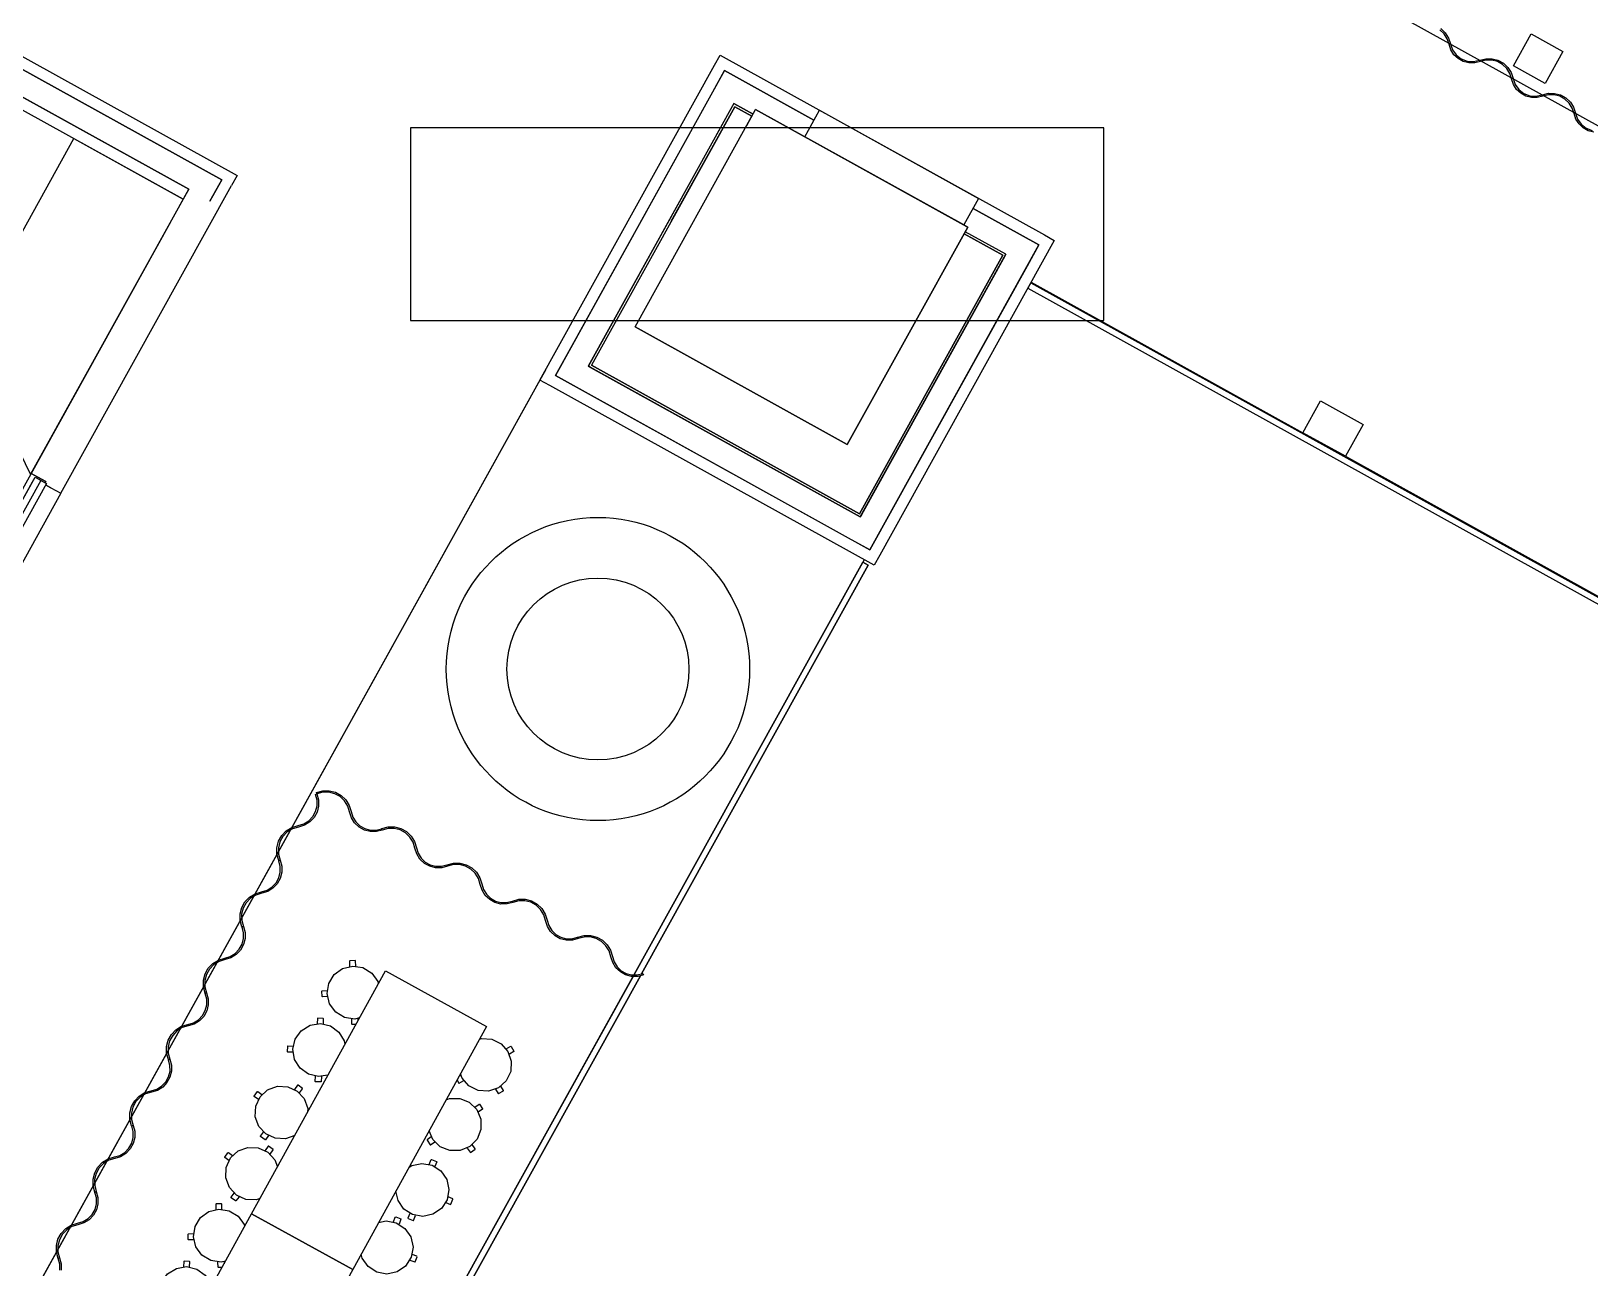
# Model space of a CAD drawing. Header units: metres. Extents: x 3.2 to 22.3, y 0.7 to 22.8.
# Drawn here: x 10.115 to 14.162, y 11.89 to 15.101 of the extents above; entities that cross this region are included whole.
import ezdxf

# ---------------------------------------------------------------- set-up
doc = ezdxf.new("R2010")
doc.units = ezdxf.units.M
for name, color, linetype in [('ARREDI', 9, 'Continuous'), ('PARETI_STRUTTURE', 7, 'Continuous'), ('WAYFINDING_RIQUADRI', 7, 'Continuous')]:
    doc.layers.add(name, color=color, linetype=linetype)

msp = doc.modelspace()

# ---------------------------------------------------------------- linework, layer by layer
at = {"layer": 'ARREDI'}
for points in [[(13.7752, 15.108), (13.7868, 15.0971), (13.7954, 15.0836), (13.8003, 15.0683), (13.8057, 15.0528), (13.8152, 15.0395), (13.8282, 15.0295), (13.8435, 15.0236), (13.8598, 15.0223), (13.8758, 15.0258), (13.8777, 15.0223), (13.863, 15.0187), (13.848, 15.0188), (13.8334, 15.0227), (13.8203, 15.03), (13.8093, 15.0403), (13.8012, 15.053), (13.7965, 15.0673), (13.7919, 15.0816), (13.7839, 15.0944), (13.7729, 15.1048)], [(14.1726, 14.8389), (14.158, 14.8427), (14.1448, 14.8501), (14.1339, 14.8604), (14.1258, 14.873), (14.1211, 14.8873), (14.1165, 14.9017), (14.1085, 14.9145), (14.0975, 14.9249), (14.0843, 14.9322), (14.0697, 14.936), (14.0546, 14.9361), (14.0399, 14.9323), (14.0388, 14.9361), (14.0543, 14.94), (14.0703, 14.9399), (14.0858, 14.9359), (14.0997, 14.9281), (14.1114, 14.9171), (14.1199, 14.9036), (14.1248, 14.8884), (14.1302, 14.8729), (14.1398, 14.8596), (14.1528, 14.8496), (14.168, 14.8437)], [(11.9733, 14.8565), (11.9962, 14.8978), (12.5437, 14.5943)], [(12.5472, 14.5924), (11.9962, 14.8978)], [(12.2341, 14.0276), (12.5472, 14.5924)], [(12.7106, 14.4478), (12.7029, 14.434)], [(12.7106, 14.4478), (15.4742, 12.9158), (12.7106, 14.4478), (12.7029, 14.434), (15.4665, 12.9021)], [(12.703, 14.434), (15.4665, 12.9021)], [(11.6831, 14.3331), (12.2341, 14.0276)], [(10.1402, 13.9346), (9.8195, 13.356)], [(12.2744, 13.7225), (10.1904, 9.9631)], [(10.1904, 9.9631), (12.2744, 13.7225), (12.2882, 13.7148)], [(12.2882, 13.7148), (12.2744, 13.7225)], [(10.884, 12.6018), (10.8882, 12.6284), (10.9023, 12.6513), (10.9241, 12.6671), (10.9502, 12.6734), (10.9768, 12.6692), (10.9997, 12.6551), (11.0155, 12.6334), (11.0167, 12.6282)], [(10.9426, 12.6868), (10.9418, 12.686)], [(10.9418, 12.686), (10.9423, 12.6726)], [(10.9567, 12.6874), (10.9426, 12.6868)], [(10.9576, 12.6866), (10.9567, 12.6874)], [(10.9581, 12.6732), (10.9576, 12.6866)], [(10.87, 12.6084), (10.8708, 12.6092)], [(10.8706, 12.5942), (10.87, 12.6084)], [(10.8714, 12.5935), (10.8706, 12.5942)], [(10.8708, 12.6092), (10.8842, 12.6097)], [(10.8848, 12.594), (10.8714, 12.5935)], [(10.9673, 12.5385), (10.9556, 12.5357), (10.929, 12.5399), (10.9061, 12.5539), (10.8903, 12.5757), (10.884, 12.6018)], [(10.7949, 12.4576), (10.8011, 12.4837), (10.8168, 12.5055), (10.8396, 12.5197), (10.8662, 12.524), (10.8924, 12.5178), (10.9142, 12.5021), (10.9283, 12.4792), (10.9298, 12.4702)], [(10.8588, 12.5372), (10.8583, 12.5238)], [(10.8596, 12.538), (10.8588, 12.5372)], [(10.8737, 12.5375), (10.8596, 12.538)], [(10.8745, 12.5367), (10.8737, 12.5375)], [(10.874, 12.5233), (10.8745, 12.5367)], [(10.9482, 12.5224), (10.9477, 12.5358)], [(10.949, 12.5217), (10.9482, 12.5224)], [(10.9583, 12.522), (10.949, 12.5217)], [(10.9634, 12.5364), (10.9636, 12.5317)], [(10.7809, 12.451), (10.7814, 12.4651)], [(10.7814, 12.4651), (10.7822, 12.4659)], [(10.7822, 12.4659), (10.7956, 12.4654)], [(11.2796, 12.4836), (11.2846, 12.4853), (11.3114, 12.4836), (11.3355, 12.4718), (11.3533, 12.4516), (11.362, 12.4262), (11.3603, 12.3994), (11.3485, 12.3752), (11.3283, 12.3575)], [(11.349, 12.4582), (11.3606, 12.4649)], [(11.3606, 12.465), (11.3616, 12.4647)], [(11.3617, 12.4647), (11.3688, 12.4524)], [(10.7817, 12.4501), (10.7809, 12.451)], [(10.7951, 12.4497), (10.7817, 12.4501)], [(10.8858, 12.3902), (10.8613, 12.3863), (10.8352, 12.3924), (10.8134, 12.4081), (10.7992, 12.431), (10.7949, 12.4575)], [(11.3685, 12.4513), (11.3569, 12.4446)], [(11.3688, 12.4524), (11.3685, 12.4513)], [(10.853, 12.3736), (10.8535, 12.387)], [(10.8692, 12.3864), (10.8687, 12.373)], [(11.2306, 12.3895), (11.2265, 12.3871)], [(11.3283, 12.3575), (11.3029, 12.3487), (11.2761, 12.3504), (11.2519, 12.3623), (11.2341, 12.3824), (11.2302, 12.3939)], [(10.6943, 12.3359), (10.7027, 12.3473)], [(10.7027, 12.3473), (10.7038, 12.3475)], [(10.7038, 12.3475), (10.7146, 12.3396)], [(10.7096, 12.3335), (10.7294, 12.3518), (10.7546, 12.3611), (10.7815, 12.36), (10.8059, 12.3487), (10.8241, 12.329), (10.8334, 12.3038), (10.8331, 12.2944)], [(10.8071, 12.3638), (10.7992, 12.353)], [(10.8082, 12.364), (10.8071, 12.3639)], [(10.8197, 12.3557), (10.8082, 12.364)], [(10.812, 12.3437), (10.8199, 12.3546)], [(10.8199, 12.3546), (10.8197, 12.3557)], [(10.8538, 12.3728), (10.853, 12.3736)], [(10.8679, 12.3723), (10.8538, 12.3728)], [(10.8687, 12.373), (10.8679, 12.3723)], [(11.2212, 12.3774), (11.2258, 12.3694)], [(11.2258, 12.3694), (11.2269, 12.3691)], [(11.2269, 12.3691), (11.2385, 12.3758)], [(11.3213, 12.3539), (11.328, 12.3423)], [(11.328, 12.3423), (11.3291, 12.342)], [(11.3291, 12.342), (11.3414, 12.3491)], [(11.3416, 12.3502), (11.3349, 12.3618)], [(11.3414, 12.3491), (11.3416, 12.3502)], [(10.6945, 12.3348), (10.6943, 12.3359)], [(10.7054, 12.3269), (10.6945, 12.3348)], [(10.7996, 12.2336), (10.7761, 12.2249), (10.7493, 12.226), (10.7249, 12.2373), (10.7066, 12.257), (10.6973, 12.2822), (10.6984, 12.3091), (10.7096, 12.3335)], [(11.1927, 12.3256), (11.2011, 12.3292), (11.228, 12.3295), (11.2529, 12.3195), (11.2721, 12.3007), (11.2827, 12.276), (11.283, 12.2491), (11.273, 12.2241), (11.2542, 12.2049)], [(11.2673, 12.3069), (11.2784, 12.3145)], [(11.2873, 12.3015), (11.2762, 12.2939)], [(11.2784, 12.3145), (11.2795, 12.3143)], [(11.2795, 12.3143), (11.2875, 12.3026)], [(11.2875, 12.3026), (11.2873, 12.3015)], [(10.7109, 12.2314), (10.7187, 12.2423)], [(10.711, 12.2303), (10.7109, 12.2314)], [(10.7225, 12.222), (10.711, 12.2303)], [(10.7236, 12.2222), (10.7225, 12.222)], [(10.7315, 12.233), (10.7236, 12.2222)], [(11.1433, 12.222), (11.1431, 12.2209)], [(11.1431, 12.2209), (11.1511, 12.2092)], [(11.1543, 12.2296), (11.1433, 12.222)], [(11.2542, 12.2049), (11.2295, 12.1943), (11.2026, 12.1941), (11.1776, 12.2041), (11.1584, 12.2229), (11.1487, 12.2456)], [(10.618, 12.1772), (10.6263, 12.1887)], [(10.6263, 12.1887), (10.6274, 12.1889)], [(10.6274, 12.1889), (10.6382, 12.181)], [(10.6332, 12.1749), (10.653, 12.1931), (10.6782, 12.2024), (10.7051, 12.2013), (10.7295, 12.1901), (10.7477, 12.1703), (10.7546, 12.1517)], [(10.7307, 12.2052), (10.7229, 12.1943)], [(10.7318, 12.2054), (10.7307, 12.2052)], [(10.7433, 12.197), (10.7318, 12.2054)], [(10.7356, 12.1851), (10.7435, 12.1959)], [(10.7435, 12.1959), (10.7433, 12.197)], [(11.1511, 12.2092), (11.1522, 12.209)], [(11.1522, 12.209), (11.1632, 12.2166)], [(11.2474, 12.2008), (11.255, 12.1898)], [(11.255, 12.1898), (11.2561, 12.1896)], [(11.2561, 12.1896), (11.2678, 12.1976)], [(11.268, 12.1987), (11.2604, 12.2097)], [(11.2678, 12.1976), (11.268, 12.1987)], [(10.6181, 12.1761), (10.6179, 12.1772)], [(10.629, 12.1682), (10.6181, 12.1761)], [(10.7096, 12.0699), (10.6997, 12.0663), (10.6729, 12.0673), (10.6485, 12.0786), (10.6302, 12.0984), (10.6209, 12.1236), (10.622, 12.1504), (10.6332, 12.1749)], [(11.0959, 12.1498), (11.1037, 12.1551), (11.1299, 12.1608), (11.1564, 12.1559), (11.179, 12.1413), (11.1943, 12.1192), (11.1999, 12.0929), (11.1951, 12.0665)], [(11.1489, 12.1584), (11.1539, 12.1709)], [(11.1539, 12.1709), (11.1549, 12.1713)], [(11.1549, 12.1713), (11.1681, 12.1661)], [(11.1685, 12.1651), (11.1636, 12.1526)], [(11.1681, 12.1661), (11.1685, 12.1651)], [(10.6345, 12.0728), (10.6424, 12.0836)], [(10.6346, 12.0717), (10.6345, 12.0728)], [(10.6461, 12.0633), (10.6346, 12.0717)], [(10.6472, 12.0635), (10.6461, 12.0633)], [(10.6551, 12.0743), (10.6472, 12.0635)], [(11.1951, 12.0665), (11.1805, 12.0439), (11.1584, 12.0286), (11.1321, 12.023), (11.1056, 12.0278), (11.083, 12.0424), (11.0678, 12.0645), (11.0625, 12.089)], [(11.1918, 12.0593), (11.2042, 12.0544)], [(11.21, 12.069), (11.1976, 12.074)], [(11.2053, 12.0548), (11.2105, 12.068)], [(11.2105, 12.068), (11.21, 12.069)], [(10.5368, 11.9705), (10.541, 11.9971), (10.555, 12.02), (10.5768, 12.0358), (10.6029, 12.042), (10.6295, 12.0378), (10.6524, 12.0238), (10.6682, 12.002), (10.6694, 11.9969)], [(10.5953, 12.0555), (10.5945, 12.0547)], [(10.5945, 12.0547), (10.5951, 12.0413)], [(10.6095, 12.0561), (10.5953, 12.0555)], [(10.6103, 12.0553), (10.6095, 12.056)], [(10.6108, 12.0419), (10.6103, 12.0553)], [(11.0558, 12.0089), (11.0608, 12.0214)], [(11.0608, 12.0214), (11.0618, 12.0218)], [(11.0618, 12.0219), (11.075, 12.0166)], [(11.0985, 12.0311), (11.0935, 12.0187)], [(11.0935, 12.0187), (11.094, 12.0176)], [(11.1082, 12.0128), (11.1131, 12.0253)], [(11.2042, 12.0544), (11.2053, 12.0548)], [(10.5227, 11.977), (10.5235, 11.9779)], [(10.5235, 11.9779), (10.5369, 11.9784)], [(11.0175, 12.0071), (11.0368, 12.0113), (11.0633, 12.0065), (11.0859, 11.9919), (11.1012, 11.9698), (11.1068, 11.9435), (11.102, 11.917)], [(11.0754, 12.0156), (11.0705, 12.0031)], [(11.075, 12.0166), (11.0754, 12.0156)], [(11.094, 12.0176), (11.1072, 12.0124)], [(11.1072, 12.0124), (11.1082, 12.0129)], [(10.5233, 11.9629), (10.5227, 11.977)], [(10.5241, 11.9621), (10.5233, 11.9629)], [(10.5375, 11.9627), (10.5241, 11.9621)], [(10.6201, 11.9072), (10.6083, 11.9043), (10.5817, 11.9085), (10.5588, 11.9226), (10.543, 11.9444), (10.5368, 11.9705)], [(10.1895, 11.8839), (10.1895, 11.8989), (10.1856, 11.9135), (10.1891, 11.9153), (10.1933, 11.8998), (10.1935, 11.8837)], [(10.5115, 11.9059), (10.511, 11.8925)], [(10.5123, 11.9066), (10.5115, 11.9059)], [(10.5265, 11.9061), (10.5123, 11.9066)], [(10.5272, 11.9053), (10.5265, 11.9061)], [(10.5267, 11.8919), (10.5272, 11.9053)], [(10.6009, 11.8911), (10.6004, 11.9045)], [(10.6161, 11.9051), (10.6163, 11.9004)], [(11.102, 11.917), (11.0874, 11.8944), (11.0653, 11.8792), (11.039, 11.8735), (11.0125, 11.8783), (10.99, 11.8929), (10.9747, 11.9151), (10.9725, 11.9253)], [(11.0987, 11.9099), (11.1111, 11.9049)], [(11.1169, 11.9196), (11.1045, 11.9245)], [(11.1111, 11.9049), (11.1122, 11.9054)], [(11.1122, 11.9054), (11.1174, 11.9185)], [(11.1174, 11.9185), (11.1169, 11.9196)], [(10.4476, 11.8262), (10.4538, 11.8524), (10.4695, 11.8742), (10.4924, 11.8883), (10.5189, 11.8927), (10.5451, 11.8865), (10.5669, 11.8708), (10.581, 11.8479), (10.5825, 11.8389)], [(10.6017, 11.8903), (10.6009, 11.8911)], [(10.611, 11.8907), (10.6017, 11.8903)]]:
    msp.add_lwpolyline(points, dxfattribs=at)
for points in [[(13.9588, 14.9773), (13.9542, 14.9917), (13.9462, 15.0045), (13.9352, 15.0149), (13.922, 15.0222), (13.9074, 15.026), (13.8923, 15.026), (13.8777, 15.0223), (13.8765, 15.026), (13.892, 15.0299), (13.908, 15.0298), (13.9235, 15.0258), (13.9375, 15.0181), (13.9491, 15.0071), (13.9576, 14.9936), (13.9626, 14.9784), (13.9679, 14.9629), (13.9775, 14.9496), (13.9905, 14.9396), (14.0058, 14.9337), (14.0221, 14.9324), (14.0381, 14.9358), (14.0399, 14.9323), (14.0253, 14.9287), (14.0103, 14.9289), (13.9957, 14.9327), (13.9826, 14.94), (13.9716, 14.9503), (13.9635, 14.963)], [(11.9962, 14.8978), (12.5472, 14.5924), (12.2341, 14.0276), (11.6831, 14.3331)], [(11.6831, 14.3331), (11.9962, 14.8978), (12.5472, 14.5924), (12.2341, 14.0276)], [(12.1236, 14.8272), (12.1618, 14.8961), (12.575, 14.667), (12.5369, 14.5981)], [(10.1138, 13.9506), (9.9402, 14.3066), (10.226, 14.8223), (10.5098, 14.665)], [(9.8049, 13.3641), (10.1256, 13.9427), (10.1549, 13.9265), (9.8342, 13.3479)], [(12.2882, 13.7148), (11.6996, 12.653)], [(10.8096, 13.0345), (10.7941, 13.03), (10.7803, 13.0216), (10.7691, 13.0099), (10.7613, 12.9958), (10.7573, 12.9802), (10.7575, 12.964), (10.7618, 12.9485), (10.7581, 12.9473), (10.7536, 12.9638), (10.7535, 12.9808), (10.7577, 12.9974), (10.766, 13.0123), (10.7778, 13.0246), (10.7924, 13.0335), (10.8087, 13.0384), (10.8232, 13.0427), (10.836, 13.0505), (10.8465, 13.0614), (10.8539, 13.0746), (10.8577, 13.0892), (10.8576, 13.1042), (10.8538, 13.1188), (10.8573, 13.1206), (10.8615, 13.1051), (10.8616, 13.089), (10.8576, 13.0734), (10.8498, 13.0593), (10.8387, 13.0476), (10.825, 13.0392)], [(10.9421, 13.0736), (10.9375, 13.0888), (10.9292, 13.1024), (10.9177, 13.1133), (10.9038, 13.121), (10.8885, 13.1249), (10.8726, 13.1248), (10.8573, 13.1206), (10.8561, 13.1244), (10.8723, 13.1287), (10.8891, 13.1288), (10.9054, 13.1246), (10.9201, 13.1165), (10.9322, 13.1049), (10.941, 13.0906), (10.9459, 13.0745), (10.9502, 13.0604), (10.958, 13.0477), (10.9687, 13.0375), (10.9816, 13.0302), (10.9959, 13.0265), (11.0107, 13.0264), (11.0251, 13.0301), (11.0269, 13.0266), (11.0116, 13.0226), (10.9958, 13.0225), (10.9804, 13.0265), (10.9666, 13.0341), (10.9551, 13.0451), (10.9468, 13.0585)], [(11.1117, 12.9796), (11.1071, 12.9948), (11.0988, 13.0083), (11.0873, 13.0193), (11.0735, 13.027), (11.0581, 13.0309), (11.0422, 13.0308), (11.0269, 13.0266), (11.0257, 13.0304), (11.042, 13.0347), (11.0587, 13.0348), (11.075, 13.0306), (11.0897, 13.0225), (11.1018, 13.0109), (11.1106, 12.9966), (11.1155, 12.9805), (11.1198, 12.9663), (11.1276, 12.9537), (11.1383, 12.9435), (11.1512, 12.9362), (11.1655, 12.9324), (11.1803, 12.9324), (11.1947, 12.9361), (11.1965, 12.9326), (11.1812, 12.9286), (11.1654, 12.9285), (11.15, 12.9325), (11.1362, 12.9401), (11.1247, 12.951), (11.1164, 12.9645)], [(10.7141, 12.8624), (10.6986, 12.8578), (10.6848, 12.8494), (10.6737, 12.8377), (10.6658, 12.8236), (10.6619, 12.808), (10.6621, 12.7918), (10.6664, 12.7763), (10.6626, 12.7751), (10.6581, 12.7916), (10.658, 12.8087), (10.6622, 12.8252), (10.6705, 12.8401), (10.6823, 12.8524), (10.6969, 12.8613), (10.7133, 12.8662), (10.7277, 12.8705), (10.7406, 12.8784), (10.7511, 12.8892), (10.7584, 12.9024), (10.7622, 12.917), (10.7622, 12.9321), (10.7583, 12.9466), (10.7618, 12.9485), (10.766, 12.9329), (10.7662, 12.9168), (10.7622, 12.9012), (10.7544, 12.8871), (10.7432, 12.8755), (10.7295, 12.867)], [(11.2813, 12.8856), (11.2767, 12.9008), (11.2684, 12.9143), (11.2569, 12.9253), (11.2431, 12.933), (11.2277, 12.9369), (11.2118, 12.9368), (11.1965, 12.9326), (11.1953, 12.9364), (11.2116, 12.9407), (11.2283, 12.9408), (11.2446, 12.9366), (11.2593, 12.9284), (11.2714, 12.9168), (11.2802, 12.9026), (11.2851, 12.8865), (11.2894, 12.8723), (11.2972, 12.8597), (11.3079, 12.8494), (11.3208, 12.8422), (11.3351, 12.8384), (11.3499, 12.8384), (11.3643, 12.8421), (11.3661, 12.8386), (11.3508, 12.8346), (11.335, 12.8345), (11.3196, 12.8384), (11.3058, 12.8461), (11.2943, 12.857), (11.286, 12.8705)], [(11.4509, 12.7916), (11.4463, 12.8068), (11.438, 12.8203), (11.4265, 12.8313), (11.4127, 12.839), (11.3973, 12.8429), (11.3814, 12.8427), (11.3661, 12.8386), (11.3649, 12.8423), (11.3812, 12.8467), (11.3979, 12.8467), (11.4142, 12.8426), (11.4289, 12.8344), (11.441, 12.8228), (11.4498, 12.8085), (11.4547, 12.7925), (11.459, 12.7783), (11.4668, 12.7657), (11.4775, 12.7554), (11.4904, 12.7482), (11.5047, 12.7444), (11.5195, 12.7444), (11.5339, 12.7481), (11.5357, 12.7446), (11.5204, 12.7405), (11.5046, 12.7405), (11.4892, 12.7444), (11.4754, 12.7521), (11.4639, 12.763), (11.4556, 12.7765)], [(10.6187, 12.6902), (10.6032, 12.6856), (10.5894, 12.6772), (10.5782, 12.6656), (10.5704, 12.6514), (10.5664, 12.6358), (10.5666, 12.6196), (10.5709, 12.6041), (10.5672, 12.6029), (10.5627, 12.6194), (10.5626, 12.6365), (10.5668, 12.653), (10.5751, 12.6679), (10.5869, 12.6802), (10.6015, 12.6891), (10.6178, 12.694), (10.6323, 12.6983), (10.6451, 12.7062), (10.6556, 12.717), (10.663, 12.7302), (10.6668, 12.7448), (10.6667, 12.7599), (10.6629, 12.7745), (10.6664, 12.7763), (10.6706, 12.7607), (10.6707, 12.7446), (10.6667, 12.729), (10.6589, 12.7149), (10.6478, 12.7033), (10.6341, 12.6948)], [(11.6205, 12.6976), (11.6159, 12.7128), (11.6076, 12.7263), (11.5961, 12.7373), (11.5823, 12.7449), (11.5669, 12.7489), (11.551, 12.7487), (11.5357, 12.7446), (11.5345, 12.7483), (11.5508, 12.7527), (11.5675, 12.7527), (11.5838, 12.7486), (11.5985, 12.7404), (11.6106, 12.7288), (11.6194, 12.7145), (11.6243, 12.6985), (11.6286, 12.6843), (11.6364, 12.6717), (11.6471, 12.6614), (11.66, 12.6542), (11.6743, 12.6504), (11.6891, 12.6504), (11.7035, 12.654), (11.7053, 12.6505), (11.69, 12.6465), (11.6742, 12.6465), (11.6588, 12.6504), (11.645, 12.6581), (11.6335, 12.669), (11.6252, 12.6824)], [(11.697, 12.6484), (10.2042, 9.9554)], [(11.035, 12.6614), (11.2979, 12.5168), (10.9506, 11.8855), (10.6877, 12.0301)], [(10.5232, 12.518), (10.5077, 12.5134), (10.4939, 12.505), (10.4828, 12.4934), (10.4749, 12.4793), (10.471, 12.4636), (10.4712, 12.4475), (10.4755, 12.4319), (10.4717, 12.4307), (10.4672, 12.4472), (10.4671, 12.4643), (10.4713, 12.4808), (10.4796, 12.4957), (10.4914, 12.508), (10.506, 12.5169), (10.5224, 12.5218), (10.5368, 12.5261), (10.5497, 12.534), (10.5602, 12.5449), (10.5675, 12.558), (10.5713, 12.5726), (10.5713, 12.5877), (10.5674, 12.6023), (10.5709, 12.6041), (10.5751, 12.5885), (10.5753, 12.5724), (10.5713, 12.5568), (10.5635, 12.5427), (10.5523, 12.5311), (10.5386, 12.5227)], [(10.4278, 12.3458), (10.4123, 12.3412), (10.3985, 12.3328), (10.3873, 12.3212), (10.3795, 12.3071), (10.3755, 12.2914), (10.3757, 12.2753), (10.38, 12.2597), (10.3763, 12.2586), (10.3718, 12.275), (10.3717, 12.2921), (10.3759, 12.3086), (10.3842, 12.3235), (10.396, 12.3359), (10.4106, 12.3448), (10.4269, 12.3496), (10.4414, 12.354), (10.4542, 12.3618), (10.4647, 12.3727), (10.4721, 12.3858), (10.4759, 12.4004), (10.4758, 12.4155), (10.472, 12.4301), (10.4755, 12.4319), (10.4797, 12.4163), (10.4798, 12.4003), (10.4758, 12.3846), (10.468, 12.3706), (10.4569, 12.3589), (10.4432, 12.3505)], [(10.3323, 12.1736), (10.3168, 12.169), (10.303, 12.1606), (10.2919, 12.149), (10.284, 12.1349), (10.2801, 12.1192), (10.2803, 12.1031), (10.2846, 12.0875), (10.2808, 12.0864), (10.2763, 12.1028), (10.2762, 12.1199), (10.2804, 12.1364), (10.2887, 12.1514), (10.3005, 12.1637), (10.3151, 12.1726), (10.3315, 12.1775), (10.3459, 12.1818), (10.3588, 12.1896), (10.3693, 12.2005), (10.3766, 12.2136), (10.3804, 12.2282), (10.3804, 12.2433), (10.3765, 12.2579), (10.38, 12.2597), (10.3842, 12.2442), (10.3844, 12.2281), (10.3804, 12.2125), (10.3726, 12.1984), (10.3615, 12.1867), (10.3477, 12.1783)], [(10.2369, 12.0014), (10.2214, 11.9969), (10.2076, 11.9885), (10.1964, 11.9768), (10.1886, 11.9627), (10.1846, 11.947), (10.1848, 11.9309), (10.1891, 11.9153), (10.1854, 11.9142), (10.1809, 11.9307), (10.1808, 11.9477), (10.185, 11.9643), (10.1933, 11.9792), (10.2051, 11.9915), (10.2197, 12.0004), (10.236, 12.0053), (10.2505, 12.0096), (10.2633, 12.0174), (10.2738, 12.0283), (10.2812, 12.0414), (10.285, 12.056), (10.2849, 12.0711), (10.2811, 12.0857), (10.2846, 12.0875), (10.2888, 12.072), (10.2889, 12.0559), (10.2849, 12.0403), (10.2771, 12.0262), (10.266, 12.0145), (10.2523, 12.0061)], [(10.6877, 12.0301), (10.9506, 11.8855), (10.6033, 11.2542), (10.3404, 11.3988)]]:
    msp.add_lwpolyline(points, close=True, dxfattribs=at)
for radius in [0.3937, 0.2362]:
    msp.add_circle((11.5869, 13.4448), radius, dxfattribs=at)
at = {"layer": 'PARETI_STRUTTURE'}
for points in [[(14.0669, 16.9554), (16.87, 15.4014), (16.0072, 13.8449), (13.2323, 15.3831)], [(8.3784, 15.986), (10.6502, 14.7267)], [(10.5244, 14.6906), (8.3077, 15.9194), (8.3383, 15.9745)], [(8.3641, 15.9602), (10.6101, 14.7152), (10.5795, 14.6601)], [(10.6101, 14.7152), (8.3641, 15.9602)], [(8.3336, 15.9051), (10.5244, 14.6906), (10.5101, 14.6648), (8.3192, 15.8793)], [(16.87, 15.4014), (16.0072, 13.8449), (13.2323, 15.3831)], [(11.462, 14.181), (11.4362, 14.1954), (11.8895, 15.0132)], [(11.8895, 15.0132), (11.9039, 15.0391), (12.7458, 14.5723)], [(11.9154, 14.9989), (11.4763, 14.2069)], [(11.8848, 14.9438), (11.9154, 14.9989), (12.1475, 14.8702)], [(12.1475, 14.8702), (11.9154, 14.9989)], [(11.5068, 14.262), (11.8848, 14.9438)], [(11.9399, 14.9133), (11.5619, 14.2314)], [(11.5671, 14.2285), (11.562, 14.2314), (11.9371, 14.9081)], [(11.9422, 14.9052), (11.57, 14.2337)], [(11.7773, 14.6077), (11.9422, 14.9052), (11.9866, 14.8806)], [(11.9371, 14.9081), (11.9399, 14.9133), (11.9895, 14.8858)], [(11.9895, 14.8858), (11.9399, 14.9133)], [(11.9866, 14.8806), (11.9422, 14.9052)], [(10.1514, 13.9284), (10.1533, 13.9318), (10.1154, 13.9528), (10.5244, 14.6906)], [(10.1529, 13.923), (10.1667, 13.9154), (10.1926, 13.9011), (10.6359, 14.7009)], [(10.5795, 14.6601), (10.6101, 14.7152)], [(10.6502, 14.7267), (10.6359, 14.7009)], [(12.5607, 14.6412), (12.7315, 14.5465), (12.701, 14.4914)], [(12.7315, 14.5465), (12.5607, 14.6412)], [(9.0696, 12.8173), (9.1001, 12.8724), (9.4187, 12.6959), (10.4785, 14.6077)], [(12.2679, 13.8401), (12.6459, 14.5219), (12.5405, 14.5803)], [(12.7458, 14.5723), (12.7717, 14.558), (12.3183, 13.7401)], [(12.6459, 14.5219), (12.5405, 14.5803)], [(12.2925, 13.7544), (12.7315, 14.5465)], [(12.701, 14.4914), (12.2925, 13.7544), (12.2374, 13.785)], [(12.2656, 13.8481), (12.6379, 14.5196)], [(12.6379, 14.5196), (12.2656, 13.8481)], [(12.643, 14.5168), (12.2708, 13.8452)], [(12.6459, 14.5219), (12.643, 14.5168)], [(12.7115, 14.4495), (13.4173, 14.0583), (13.4631, 14.1409), (13.5733, 14.0798), (13.5275, 13.9972), (15.4751, 12.9176), (15.5216, 13.0014), (15.6318, 12.9403), (15.5707, 12.8301), (15.4622, 12.8902)], [(12.2374, 13.785), (11.4763, 14.2069), (11.5068, 14.262)], [(9.0175, 9.8322), (11.4505, 14.2212)], [(11.4505, 14.2212), (11.4362, 14.1953)], [(11.4763, 14.2069), (12.2925, 13.7544)], [(11.5619, 14.2314), (12.2679, 13.8401)], [(12.2708, 13.8452), (12.2679, 13.8401), (11.5671, 14.2286)], [(11.4362, 14.1953), (9.0175, 9.8322)], [(12.3183, 13.7401), (12.304, 13.7143), (11.462, 14.181)], [(9.8114, 13.3758), (10.1191, 13.931), (10.1256, 13.9427), (10.1514, 13.9284)], [(10.1154, 13.9528), (10.1533, 13.9318), (10.1514, 13.9284)], [(10.1667, 13.9154), (10.153, 13.923)], [(10.1667, 13.9154), (10.1926, 13.9011), (9.8757, 13.3294)], [(12.2779, 13.7288), (11.6801, 12.6504)], [(11.6779, 12.6465), (11.1062, 11.6152), (11.0235, 11.661), (10.9625, 11.5508), (11.0451, 11.505), (10.6349, 10.7651)]]:
    msp.add_lwpolyline(points, dxfattribs=at)
for points in [[(13.9637, 15.0114), (14.0095, 15.0941), (14.0922, 15.0483), (14.0464, 14.9656)], [(12.6379, 14.5196), (12.5376, 14.5752)], [(12.2656, 13.8481), (11.57, 14.2337)], [(13.4173, 14.0583), (13.4631, 14.1409), (13.5733, 14.0798), (13.5275, 13.9972)]]:
    msp.add_lwpolyline(points, close=True, dxfattribs=at)
at = {"layer": 'WAYFINDING_RIQUADRI'}
msp.add_lwpolyline([(11.1, 14.35), (12.9, 14.35), (12.9, 14.85), (11.1, 14.85)], close=True, dxfattribs=at)

doc.saveas('drawing.dxf')
